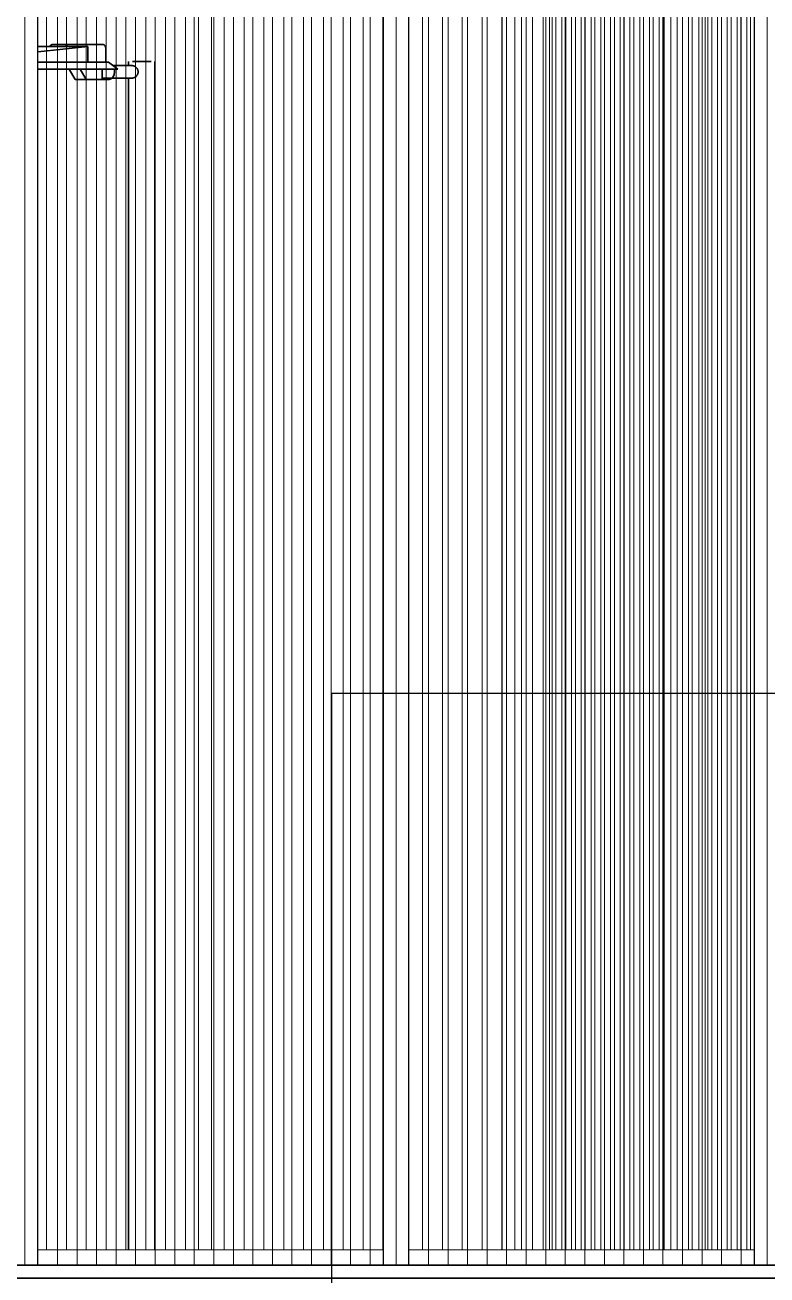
# Model space of a CAD drawing. Header units: millimetres. Extents: x 652554 to 1678317, y -308114 to 170803.
# Drawn here: x 674250 to 677115, y 108538 to 113361 of the extents above; entities that cross this region are included whole.
import ezdxf

# ---------------------------------------------------------------- set-up
doc = ezdxf.new("R2010")
doc.units = ezdxf.units.MM
for name, color, linetype, lineweight in [('A-DETL-GENF', 2, 'Continuous', 35), ('A-GENM', 1, 'Continuous', 9), ('A-GLAZ-CURT', 2, 'Continuous', 9), ('A-GLAZ-CWMG', 2, 'Continuous', 35), ('E-LITE-EQPM', 2, 'Continuous', 35)]:
    doc.layers.add(name, color=color, linetype=linetype, lineweight=lineweight)

# ---------------------------------------------------------------- blocks, each defined once
blk = doc.blocks.new('DPA_CP_Entrance Louver Grill Vertical Z - Louver Grill Vertical Z-V54-2250-01 ENTRANCE 2 ELEVATION 3')
at = {"layer": 'A-GLAZ-CURT'}
for p, q in [((630686.7, 108635), (630686.7, 113700)), ((630711.7, 108635), (630711.7, 113700)), ((630755, 113700), (630755, 108635)), ((630794.9, 113700), (630794.9, 108635)), ((630819.9, 108635), (630819.9, 113700)), ((630755, 108635), (630794.2, 108635)), ((631008.3, 108635), (630755, 108635)), ((631008.3, 108635), (630794.9, 108635)), ((630711.7, 108575), (630686.7, 108575)), ((630686.7, 108575), (630730, 108575)), ((630755, 108575), (630711.7, 108575)), ((630730, 108575), (630755, 108575)), ((630794.2, 108575), (630730, 108575)), ((630730, 108575), (631331.2, 108575)), ((630819.9, 108575), (630794.9, 108575)), ((630794.9, 108575), (630796.6, 108575)), ((631396.2, 108575), (630794.9, 108575)), ((630796.6, 108575), (630820.6, 108575)), ((630884.9, 108575), (630819.9, 108575)), ((630820.6, 108575), (630883.9, 108575))]:
    blk.add_line(p, q, dxfattribs=at)
blk = doc.blocks.new('DPA_CP_Entrance Louver Grill Vertical Z - Louver Grill Vertical Z-V55-2250-01 ENTRANCE 2 ELEVATION 3')
at = {"layer": 'A-GLAZ-CURT'}
for p, q in [((630085.4, 108635), (630085.4, 113700)), ((630110.4, 108635), (630110.4, 113700)), ((630153.7, 113700), (630153.7, 108635)), ((630193.6, 113700), (630193.6, 108635)), ((630218.6, 108635), (630218.6, 113700)), ((630661.7, 108635), (630661.7, 113700)), ((630686.7, 108635), (630686.7, 113700)), ((630769.9, 113700), (630769.9, 108635)), ((630794.9, 108635), (630794.9, 113700)), ((630153.7, 108635), (630193.6, 108635)), ((630661.7, 108635), (630153.7, 108635)), ((630281.2, 108635), (630193.6, 108635)), ((630661.7, 108635), (630281.5, 108635)), ((630794.2, 108635), (630755, 108635)), ((630769.9, 108635), (630755, 108635)), ((630794.2, 108635), (630770.9, 108635)), ((630110.4, 108575), (630085.4, 108575)), ((630085.4, 108575), (630128.7, 108575)), ((630153.7, 108575), (630110.4, 108575)), ((630128.7, 108575), (630153.7, 108575)), ((630193.6, 108575), (630128.7, 108575)), ((630128.7, 108575), (630730, 108575)), ((630218.6, 108575), (630193.6, 108575)), ((630193.6, 108575), (630195.3, 108575)), ((630794.2, 108575), (630193.6, 108575)), ((630195.3, 108575), (630219.3, 108575)), ((630283.6, 108575), (630218.6, 108575)), ((630219.3, 108575), (630281.5, 108575)), ((630686.7, 108575), (630661.7, 108575)), ((630661.7, 108575), (630705, 108575)), ((630730, 108575), (630686.7, 108575)), ((630705, 108575), (630730, 108575)), ((630730, 108575), (630794.2, 108575)), ((630769.9, 108575), (630834.9, 108575)), ((630794.2, 108575), (630769.9, 108575)), ((630835.9, 108575), (630772.6, 108575)), ((630772.6, 108575), (630796.6, 108575)), ((630796.6, 108575), (630794.9, 108575))]:
    blk.add_line(p, q, dxfattribs=at)
blk = doc.blocks.new('GM_Louver Grill Vertical Z - Z Profile-V57-2250-01 ENTRANCE 2 ELEVATION 3')
at = {"layer": 'A-GENM'}
for p, q in [((632145.3, 113700), (632145.3, 108635)), ((632160.2, 108635), (632160.2, 113700)), ((632145.3, 108575), (632147, 108575)), ((632160.2, 108575), (632145.3, 108575)), ((632147, 108575), (632160.1, 108575)), ((632160.1, 108575), (632200.2, 108575)), ((632200.3, 108575), (632160.2, 108575)), ((632200.2, 108575), (632205.2, 108575)), ((632203.5, 108575), (632200.3, 108575)), ((632205.2, 108575), (632203.5, 108575))]:
    blk.add_line(p, q, dxfattribs=at)
blk = doc.blocks.new('GM_Louver Grill Vertical Z - Z Profile-V58-2250-01 ENTRANCE 2 ELEVATION 3')
at = {"layer": 'A-GENM'}
for p, q in [((632446, 108575), (632447.7, 108575)), ((632461, 108575), (632446, 108575)), ((632447.7, 108575), (632460.9, 108575)), ((632460.9, 108575), (632501, 108575)), ((632501, 108575), (632461, 108575)), ((632501, 108575), (632506, 108575)), ((632504.2, 108575), (632501, 108575)), ((632506, 108575), (632504.2, 108575))]:
    blk.add_line(p, q, dxfattribs=at)
blk = doc.blocks.new('DPA_CP_Entrance Louver Grill Vertical Z - Louver Grill Vertical Z-18398831-2250-01 ENTRANCE 2 ELEVATION 3')
at = {"layer": 'A-GLAZ-CURT'}
for p, q in [((628863.4, 108635), (628863.4, 113700)), ((628863.4, 108635), (628863.4, 113700)), ((628863.4, 113700), (628863.4, 108635)), ((628863.4, 113700), (628863.4, 108635)), ((628913.4, 113700), (628913.4, 108635)), ((628913.4, 108635), (628913.4, 113700)), ((628913.4, 113700), (628913.4, 108635)), ((628913.4, 108635), (628913.4, 113700)), ((630035.4, 108635), (630035.4, 113700)), ((630035.4, 108635), (630035.4, 113700)), ((630035.4, 113700), (630035.4, 108635)), ((630035.4, 108635), (630035.4, 113700)), ((630085.4, 113700), (630085.4, 108635)), ((630085.4, 108635), (630085.4, 113700)), ((630085.4, 108635), (630085.4, 113700)), ((630085.4, 108635), (630085.4, 113700)), ((629576.1, 108635), (628913.4, 108635)), ((629576.1, 108635), (628913.4, 108635)), ((630035.4, 108635), (629676.1, 108635)), ((630035.4, 108635), (629676.1, 108635)), ((628913.4, 108575), (628863.4, 108575)), ((628863.4, 108575), (628913.4, 108575)), ((628913.4, 108575), (628863.4, 108575)), ((628863.4, 108575), (628911.4, 108575)), ((628863.4, 108575), (630085.4, 108575)), ((630085.4, 108575), (628863.4, 108575)), ((628911.4, 108575), (628913.4, 108575)), ((630085.4, 108575), (630035.4, 108575)), ((630035.4, 108575), (630085.4, 108575)), ((630035.4, 108575), (630037.4, 108575)), ((630085.4, 108575), (630035.4, 108575)), ((630037.4, 108575), (630085.4, 108575))]:
    blk.add_line(p, q, dxfattribs=at)
blk = doc.blocks.new('DPA_CP_Entrance Louver Grill Vertical Z - Louver Grill Vertical Z-V65-2250-01 ENTRANCE 2 ELEVATION 3')
at = {"layer": 'A-GLAZ-CURT'}
for p, q in [((628813.4, 108635), (628813.4, 113700)), ((628813.4, 108635), (628813.4, 113700)), ((628813.4, 113700), (628813.4, 108635)), ((628813.4, 108635), (628813.4, 113700)), ((628863.4, 113700), (628863.4, 108635)), ((628863.4, 108635), (628863.4, 113700)), ((628863.4, 108635), (628863.4, 113700)), ((628863.4, 108635), (628863.4, 113700)), ((628813.4, 108635), (628243.9, 108635)), ((628813.4, 108635), (628243.9, 108635)), ((627641.4, 108575), (628863.4, 108575)), ((628863.4, 108575), (627641.4, 108575)), ((628863.4, 108575), (628813.4, 108575)), ((628813.4, 108575), (628863.4, 108575)), ((628813.4, 108575), (628815.4, 108575)), ((628863.4, 108575), (628813.4, 108575)), ((628815.4, 108575), (628863.4, 108575))]:
    blk.add_line(p, q, dxfattribs=at)
blk = doc.blocks.new('GM_Louver Grill Vertical Z - Z Profile-V68-2250-01 ENTRANCE 2 ELEVATION 3')
at = {"layer": 'A-GENM'}
blk.add_line((629039.9, 108635), (629039.9, 113700), dxfattribs=at)
blk = doc.blocks.new('DPA_CP_Entrance Louver Grill Vertical Z - Louver Grill Vertical Z-18399026-2250-01 ENTRANCE 2 ELEVATION 3')
at = {"layer": 'A-GLAZ-CURT'}
for p, q in [((625329.6, 113750), (625329.6, 108575)), ((625329.6, 108575), (625329.6, 113750)), ((625329.6, 108575), (625329.6, 113750)), ((625329.6, 108575), (625329.6, 113750)), ((625377.6, 108575), (625377.6, 113750)), ((625377.6, 108575), (625377.6, 113750)), ((625379.6, 113750), (625379.6, 108575)), ((625379.6, 108575), (625379.6, 113750)), ((626711.8, 113750), (626711.8, 108575)), ((626711.8, 108575), (626711.8, 113750)), ((626713.8, 113750), (626713.8, 108575)), ((626713.8, 113750), (626713.8, 108575)), ((626761.8, 108575), (626761.8, 113750)), ((626761.8, 108575), (626761.8, 113750)), ((626761.8, 113750), (626761.8, 108575)), ((626761.8, 113750), (626761.8, 108575)), ((625379.6, 108635), (625379.6, 113700)), ((625379.6, 108635), (625379.6, 113700)), ((626711.8, 113700), (626711.8, 108635)), ((626711.8, 108635), (626711.8, 113700)), ((625329.6, 108575), (625329.6, 108635)), ((625329.6, 108635), (625329.6, 108575)), ((625379.6, 108635), (626711.8, 108635)), ((625379.6, 108635), (626711.8, 108635)), ((626761.8, 108575), (626761.8, 108635)), ((626761.8, 108635), (626761.8, 108575)), ((625329.6, 108575), (625379.6, 108575)), ((625379.6, 108575), (625329.6, 108575)), ((625377.6, 108575), (625329.6, 108575)), ((625329.6, 108575), (625379.6, 108575)), ((626761.8, 108575), (625329.6, 108575)), ((625329.6, 108575), (626761.8, 108575)), ((625379.6, 108575), (625377.6, 108575)), ((626711.8, 108575), (626761.8, 108575)), ((626761.8, 108575), (626711.8, 108575)), ((626711.8, 108575), (626761.8, 108575)), ((626713.8, 108575), (626711.8, 108575)), ((626761.8, 108575), (626713.8, 108575))]:
    blk.add_line(p, q, dxfattribs=at)
blk = doc.blocks.new('GM_Louver Grill Vertical Z - Z Profile-V71-2250-01 ENTRANCE 2 ELEVATION 3')
at = {"layer": 'A-GENM'}
blk.add_line((625152.6, 108575), (625152.6, 113750), dxfattribs=at)
blk = doc.blocks.new('Rectangular Mullion - 50x200-15304692-2250-01 ENTRANCE 2 ELEVATION 3')
at = {"layer": 'A-GLAZ-CWMG'}
for p, q in [((632490.5, 108575), (631058.3, 108575)), ((631058.3, 108575), (632490.5, 108575)), ((632490.5, 108575), (632490.5, 108525)), ((632490.5, 108525), (632490.5, 108575)), ((631058.3, 108525), (632490.5, 108525)), ((631058.3, 108525), (632490.5, 108525))]:
    blk.add_line(p, q, dxfattribs=at)
blk = doc.blocks.new('Rectangular Mullion - 50x200-12064535-2250-01 ENTRANCE 2 ELEVATION 3')
at = {"layer": 'A-GLAZ-CWMG'}
for p, q in [((631058.3, 108575), (629626.1, 108575)), ((629626.1, 108575), (631058.3, 108575)), ((629626.1, 108525), (631058.3, 108525)), ((629626.1, 108525), (631058.3, 108525))]:
    blk.add_line(p, q, dxfattribs=at)
blk = doc.blocks.new('Rectangular Mullion - 50x200-12057894-2250-01 ENTRANCE 2 ELEVATION 3')
at = {"layer": 'A-GLAZ-CWMG'}
for p, q in [((630686.7, 108575), (630085.4, 108575)), ((630200.8, 108575), (630859.9, 108575)), ((630686.7, 108525), (630085.4, 108525)), ((630859.9, 108525), (630200.8, 108525))]:
    blk.add_line(p, q, dxfattribs=at)
blk = doc.blocks.new('Rectangular Mullion - 50x200-12048639-2250-01 ENTRANCE 2 ELEVATION 3')
at = {"layer": 'A-GLAZ-CWMG'}
for p, q in [((631287.9, 108575), (630686.7, 108575)), ((630859.9, 108575), (631461.1, 108575)), ((631287.9, 108525), (630686.7, 108525)), ((631461.1, 108525), (630859.9, 108525))]:
    blk.add_line(p, q, dxfattribs=at)
blk = doc.blocks.new('Rectangular Mullion - 50x200-12057901-2250-01 ENTRANCE 2 ELEVATION 3')
at = {"layer": 'A-GLAZ-CWMG'}
for p, q in [((626419.4, 108575), (627641.4, 108575)), ((627641.4, 108575), (626419.4, 108575)), ((627641.4, 108525), (626419.4, 108525)), ((627641.4, 108525), (626419.4, 108525))]:
    blk.add_line(p, q, dxfattribs=at)
blk = doc.blocks.new('Rectangular Mullion - 50x200-12057895-2250-01 ENTRANCE 2 ELEVATION 3')
at = {"layer": 'A-GLAZ-CWMG'}
for p, q in [((628863.4, 108575), (630200.8, 108575)), ((630085.4, 108575), (628863.4, 108575)), ((630200.8, 108525), (628863.4, 108525)), ((630085.4, 108525), (628863.4, 108525))]:
    blk.add_line(p, q, dxfattribs=at)
blk = doc.blocks.new('GM_Louver Grill Vertical Z - Z Profile-V79-2250-01 ENTRANCE 2 ELEVATION 3')
at = {"layer": 'A-GENM'}
for p, q in [((630266.2, 113700), (630266.2, 108635)), ((630281.2, 108635), (630281.2, 113700)), ((630266.2, 108575), (630267.9, 108575)), ((630281.2, 108575), (630266.2, 108575)), ((630267.9, 108575), (630281.1, 108575)), ((630281.5, 108575), (630321.2, 108575)), ((630321.2, 108575), (630281.5, 108575)), ((630321.2, 108575), (630326.2, 108575)), ((630324.4, 108575), (630321.2, 108575)), ((630326.2, 108575), (630324.4, 108575))]:
    blk.add_line(p, q, dxfattribs=at)
blk = doc.blocks.new('ACM_L14 - LED Street Light Luminaire with Wide Light - PRA4-CB-8-V100-2250-01 ENTRANCE 2 ELEVATION 3')
at = {"layer": 'E-LITE-EQPM'}
for p, q in [((628436, 113277.1), (628243.9, 113277.1)), ((628243.9, 113257), (628436, 113277.1)), ((628298.8, 113285.1), (628348.3, 113285.1)), ((628495.6, 113285.1), (628348.3, 113285.1)), ((628436, 113277.1), (628436, 113217.1)), ((628495.6, 113285.1), (628446.1, 113285.1)), ((628506.3, 113217.1), (628506.3, 113270.1)), ((628424.9, 113217.1), (628243.9, 113217.1)), ((628243.9, 113217.1), (628436, 113217.1)), ((628436, 113217.1), (628243.9, 113217.1)), ((628244.1, 113217.1), (628249.7, 113217.1)), ((628249.7, 113217.1), (628302.6, 113217.1)), ((628358.9, 113217.1), (628288.2, 113217.1)), ((628288.2, 113217.1), (628435.5, 113217.1)), ((628302.6, 113217.1), (628516.9, 113217.1)), ((628506.3, 113217.1), (628358.9, 113217.1)), ((628435.5, 113217.1), (628424.9, 113217.1)), ((628516.9, 113217.1), (628506.3, 113217.1)), ((628552.9, 113189.6), (628516.9, 113217.1)), ((628609.2, 113203.8), (628534.3, 113203.8)), ((628593.7, 113220), (628593.7, 113203.8)), ((628608.6, 113220), (628680.4, 113220)), ((628669.9, 113220), (628608.6, 113220)), ((628680.4, 113220), (628670.1, 113220)), ((628695.3, 108635), (628695.3, 113220)), ((628243.9, 113189.6), (628371.2, 113189.6)), ((628371.2, 113189.6), (628243.9, 113189.6)), ((628382, 113189.6), (628243.9, 113189.6)), ((628244.3, 113189.6), (628309.1, 113189.6)), ((628309.1, 113189.6), (628388.9, 113189.6)), ((628388, 113150.6), (628364.8, 113189.6)), ((628364.8, 113189.6), (628449.7, 113189.6)), ((628364.8, 113189.6), (628407.3, 113189.6)), ((628371.2, 113189.6), (628377.3, 113189.6)), ((628377.3, 113189.6), (628371.2, 113189.6)), ((628378.2, 113189.6), (628378.2, 113189.6)), ((628400.8, 113189.6), (628382, 113189.6)), ((628449.7, 113150.6), (628388, 113150.6)), ((628388, 113150.6), (628430.4, 113150.6)), ((628388.9, 113189.6), (628451.6, 113189.6)), ((628473.2, 113189.6), (628400.8, 113189.6)), ((628492.1, 113189.6), (628407.3, 113189.6)), ((628407.3, 113189.6), (628430.4, 113150.6)), ((628430.4, 113150.6), (628492.1, 113150.6)), ((628450.4, 113189.6), (628492.1, 113189.6)), ((628492.1, 113150.6), (628450.4, 113150.6)), ((628451.6, 113189.6), (628455.5, 113189.6)), ((628455.5, 113189.6), (628486.3, 113189.6)), ((628470.9, 113150.6), (628519, 113150.6)), ((628552.9, 113189.6), (628473.2, 113189.6)), ((628486.3, 113189.6), (628490.1, 113189.6)), ((628490.1, 113189.6), (628552.9, 113189.6)), ((628492.1, 113150.6), (628492.1, 113189.6)), ((628492.1, 113155.8), (628609.2, 113155.8)), ((628593.7, 113155.8), (628593.7, 108635))]:
    blk.add_line(p, q, dxfattribs=at)
for centre, major_axis, start_param, end_param in [((628298.8, 113270.1), (0, 15), 0, 1.047198), ((628348.3, 113270.1), (0, 15), 5.235988, 6.283185), ((628495.6, 113270.1), (0, 15), 4.712389, 6.283185), ((628519, 113179.6), (0, 29), 3.141593, 4.712389), ((628519, 113179.6), (0, 29), 4.712389, 5.06755)]:
    blk.add_ellipse(centre, major_axis=major_axis, ratio=0.707107, start_param=start_param, end_param=end_param, dxfattribs=at)
blk.add_open_spline([(628609.2, 113203.8), (628610.2, 113203.7), (628612.4, 113203.5), (628615.6, 113202.4), (628618.9, 113200.6), (628622, 113198.2), (628624.4, 113195.8), (628626.1, 113193.6), (628627.2, 113191.8), (628628.2, 113190), (628629.1, 113188), (628629.8, 113186), (628630.4, 113183.8), (628630.7, 113181.4), (628630.7, 113178.7), (628630.4, 113176), (628629.8, 113173.5), (628628.9, 113170.9), (628627.8, 113168.5), (628626.4, 113166.4), (628624.8, 113164.3), (628623.1, 113162.4), (628620.7, 113160.2), (628615.9, 113156.9), (628611.8, 113155.8), (628609.2, 113155.8)], degree=3, knots=[0, 0, 0, 0, 0.055556, 0.111111, 0.166667, 0.222222, 0.277778, 0.305556, 0.333333, 0.361111, 0.388889, 0.416667, 0.444444, 0.479167, 0.513889, 0.548611, 0.583333, 0.618056, 0.652778, 0.6875, 0.722222, 0.756944, 0.791667, 0.861111, 1, 1, 1, 1], dxfattribs=at)
blk = doc.blocks.new('DPA_AN_Callout - DPA_AN_Callout-15553038-2250-01 ENTRANCE 2 ELEVATION 3')
at = {"layer": 'A-DETL-GENF', "lineweight": 25}
for p in [(629377.8, 102719.4), (638126, 110781.8)]:
    blk.add_line(p, (629377.8, 110781.8), dxfattribs=at)

msp = doc.modelspace()

# ---------------------------------------------------------------- block references
at = {"layer": 'A-DETL-GENF'}
msp.add_blockref('DPA_AN_Callout - DPA_AN_Callout-15553038-2250-01 ENTRANCE 2 ELEVATION 3', (46056.406, 0), dxfattribs=at)
at = {"layer": 'A-GENM'}
for name, p in [('GM_Louver Grill Vertical Z - Z Profile-V71-2250-01 ENTRANCE 2 ELEVATION 3', (49147.8029, 0)), ('GM_Louver Grill Vertical Z - Z Profile-V71-2250-01 ENTRANCE 2 ELEVATION 3', (49223.226, 0)), ('GM_Louver Grill Vertical Z - Z Profile-V71-2250-01 ENTRANCE 2 ELEVATION 3', (49298.6491, 0)), ('GM_Louver Grill Vertical Z - Z Profile-V71-2250-01 ENTRANCE 2 ELEVATION 3', (49374.0722, 0)), ('GM_Louver Grill Vertical Z - Z Profile-V71-2250-01 ENTRANCE 2 ELEVATION 3', (49449.4953, 0)), ('GM_Louver Grill Vertical Z - Z Profile-V71-2250-01 ENTRANCE 2 ELEVATION 3', (49524.9183, 0)), ('GM_Louver Grill Vertical Z - Z Profile-V71-2250-01 ENTRANCE 2 ELEVATION 3', (49600.3414, 0)), ('GM_Louver Grill Vertical Z - Z Profile-V71-2250-01 ENTRANCE 2 ELEVATION 3', (49675.7645, 0)), ('GM_Louver Grill Vertical Z - Z Profile-V71-2250-01 ENTRANCE 2 ELEVATION 3', (49751.1876, 0)), ('GM_Louver Grill Vertical Z - Z Profile-V71-2250-01 ENTRANCE 2 ELEVATION 3', (49826.6107, 0)), ('GM_Louver Grill Vertical Z - Z Profile-V71-2250-01 ENTRANCE 2 ELEVATION 3', (49902.0338, 0)), ('GM_Louver Grill Vertical Z - Z Profile-V71-2250-01 ENTRANCE 2 ELEVATION 3', (49977.4569, 0)), ('GM_Louver Grill Vertical Z - Z Profile-V71-2250-01 ENTRANCE 2 ELEVATION 3', (50052.8799, 0)), ('GM_Louver Grill Vertical Z - Z Profile-V71-2250-01 ENTRANCE 2 ELEVATION 3', (50128.303, 0)), ('GM_Louver Grill Vertical Z - Z Profile-V71-2250-01 ENTRANCE 2 ELEVATION 3', (50203.7261, 0)), ('GM_Louver Grill Vertical Z - Z Profile-V71-2250-01 ENTRANCE 2 ELEVATION 3', (50279.1492, 0)), ('GM_Louver Grill Vertical Z - Z Profile-V71-2250-01 ENTRANCE 2 ELEVATION 3', (50354.5723, 0)), ('GM_Louver Grill Vertical Z - Z Profile-V71-2250-01 ENTRANCE 2 ELEVATION 3', (50429.9954, 0)), ('GM_Louver Grill Vertical Z - Z Profile-V71-2250-01 ENTRANCE 2 ELEVATION 3', (50579.9954, 0)), ('GM_Louver Grill Vertical Z - Z Profile-V71-2250-01 ENTRANCE 2 ELEVATION 3', (50655.4185, 0)), ('GM_Louver Grill Vertical Z - Z Profile-V71-2250-01 ENTRANCE 2 ELEVATION 3', (50730.8415, 0)), ('GM_Louver Grill Vertical Z - Z Profile-V71-2250-01 ENTRANCE 2 ELEVATION 3', (50806.2646, 0)), ('GM_Louver Grill Vertical Z - Z Profile-V71-2250-01 ENTRANCE 2 ELEVATION 3', (50881.6877, 0)), ('GM_Louver Grill Vertical Z - Z Profile-V71-2250-01 ENTRANCE 2 ELEVATION 3', (50957.1108, 0)), ('GM_Louver Grill Vertical Z - Z Profile-V71-2250-01 ENTRANCE 2 ELEVATION 3', (51032.5339, 0)), ('GM_Louver Grill Vertical Z - Z Profile-V71-2250-01 ENTRANCE 2 ELEVATION 3', (51107.957, 0)), ('GM_Louver Grill Vertical Z - Z Profile-V57-2250-01 ENTRANCE 2 ELEVATION 3', (44139.7553, 0)), ('GM_Louver Grill Vertical Z - Z Profile-V79-2250-01 ENTRANCE 2 ELEVATION 3', (46056.406, 0)), ('GM_Louver Grill Vertical Z - Z Profile-V71-2250-01 ENTRANCE 2 ELEVATION 3', (51183.3801, 0)), ('GM_Louver Grill Vertical Z - Z Profile-V57-2250-01 ENTRANCE 2 ELEVATION 3', (44214.9398, 0)), ('GM_Louver Grill Vertical Z - Z Profile-V57-2250-01 ENTRANCE 2 ELEVATION 3', (44252.5321, 0)), ('GM_Louver Grill Vertical Z - Z Profile-V71-2250-01 ENTRANCE 2 ELEVATION 3', (51258.8032, 0)), ('GM_Louver Grill Vertical Z - Z Profile-V57-2250-01 ENTRANCE 2 ELEVATION 3', (44290.1243, 0)), ('GM_Louver Grill Vertical Z - Z Profile-V57-2250-01 ENTRANCE 2 ELEVATION 3', (44327.7165, 0)), ('GM_Louver Grill Vertical Z - Z Profile-V71-2250-01 ENTRANCE 2 ELEVATION 3', (51334.2262, 0)), ('GM_Louver Grill Vertical Z - Z Profile-V57-2250-01 ENTRANCE 2 ELEVATION 3', (44365.3088, 0)), ('GM_Louver Grill Vertical Z - Z Profile-V57-2250-01 ENTRANCE 2 ELEVATION 3', (44402.901, 0)), ('GM_Louver Grill Vertical Z - Z Profile-V71-2250-01 ENTRANCE 2 ELEVATION 3', (51409.6493, 0)), ('GM_Louver Grill Vertical Z - Z Profile-V57-2250-01 ENTRANCE 2 ELEVATION 3', (44440.4933, 0)), ('GM_Louver Grill Vertical Z - Z Profile-V57-2250-01 ENTRANCE 2 ELEVATION 3', (44478.0855, 0)), ('GM_Louver Grill Vertical Z - Z Profile-V71-2250-01 ENTRANCE 2 ELEVATION 3', (51485.0724, 0)), ('GM_Louver Grill Vertical Z - Z Profile-V57-2250-01 ENTRANCE 2 ELEVATION 3', (44515.6778, 0)), ('GM_Louver Grill Vertical Z - Z Profile-V57-2250-01 ENTRANCE 2 ELEVATION 3', (44553.27, 0)), ('GM_Louver Grill Vertical Z - Z Profile-V71-2250-01 ENTRANCE 2 ELEVATION 3', (51560.4955, 0)), ('GM_Louver Grill Vertical Z - Z Profile-V58-2250-01 ENTRANCE 2 ELEVATION 3', (44290.1243, 0)), ('GM_Louver Grill Vertical Z - Z Profile-V58-2250-01 ENTRANCE 2 ELEVATION 3', (44327.7165, 0)), ('GM_Louver Grill Vertical Z - Z Profile-V71-2250-01 ENTRANCE 2 ELEVATION 3', (51635.9186, 0)), ('GM_Louver Grill Vertical Z - Z Profile-V57-2250-01 ENTRANCE 2 ELEVATION 3', (44666.0467, 0)), ('GM_Louver Grill Vertical Z - Z Profile-V71-2250-01 ENTRANCE 2 ELEVATION 3', (51711.3417, 0)), ('GM_Louver Grill Vertical Z - Z Profile-V57-2250-01 ENTRANCE 2 ELEVATION 3', (44741.0466, 0)), ('GM_Louver Grill Vertical Z - Z Profile-V57-2250-01 ENTRANCE 2 ELEVATION 3', (44778.6389, 0)), ('GM_Louver Grill Vertical Z - Z Profile-V71-2250-01 ENTRANCE 2 ELEVATION 3', (51786.7648, 0)), ('GM_Louver Grill Vertical Z - Z Profile-V57-2250-01 ENTRANCE 2 ELEVATION 3', (44816.2311, 0)), ('GM_Louver Grill Vertical Z - Z Profile-V57-2250-01 ENTRANCE 2 ELEVATION 3', (44853.8234, 0)), ('GM_Louver Grill Vertical Z - Z Profile-V71-2250-01 ENTRANCE 2 ELEVATION 3', (51862.1878, 0)), ('GM_Louver Grill Vertical Z - Z Profile-V57-2250-01 ENTRANCE 2 ELEVATION 3', (44891.4156, 0)), ('GM_Louver Grill Vertical Z - Z Profile-V58-2250-01 ENTRANCE 2 ELEVATION 3', (44628.2699, 0)), ('GM_Louver Grill Vertical Z - Z Profile-V58-2250-01 ENTRANCE 2 ELEVATION 3', (44665.8621, 0)), ('GM_Louver Grill Vertical Z - Z Profile-V68-2250-01 ENTRANCE 2 ELEVATION 3', (45293.836, 0)), ('GM_Louver Grill Vertical Z - Z Profile-V68-2250-01 ENTRANCE 2 ELEVATION 3', (45370.4073, 0)), ('GM_Louver Grill Vertical Z - Z Profile-V68-2250-01 ENTRANCE 2 ELEVATION 3', (45446.9785, 0)), ('GM_Louver Grill Vertical Z - Z Profile-V68-2250-01 ENTRANCE 2 ELEVATION 3', (45523.5498, 0)), ('GM_Louver Grill Vertical Z - Z Profile-V68-2250-01 ENTRANCE 2 ELEVATION 3', (45600.121, 0)), ('GM_Louver Grill Vertical Z - Z Profile-V68-2250-01 ENTRANCE 2 ELEVATION 3', (45676.6922, 0)), ('GM_Louver Grill Vertical Z - Z Profile-V68-2250-01 ENTRANCE 2 ELEVATION 3', (45753.2635, 0)), ('GM_Louver Grill Vertical Z - Z Profile-V68-2250-01 ENTRANCE 2 ELEVATION 3', (45829.8347, 0)), ('GM_Louver Grill Vertical Z - Z Profile-V68-2250-01 ENTRANCE 2 ELEVATION 3', (45979.8347, 0)), ('GM_Louver Grill Vertical Z - Z Profile-V68-2250-01 ENTRANCE 2 ELEVATION 3', (46056.406, 0)), ('GM_Louver Grill Vertical Z - Z Profile-V68-2250-01 ENTRANCE 2 ELEVATION 3', (46132.9772, 0)), ('GM_Louver Grill Vertical Z - Z Profile-V68-2250-01 ENTRANCE 2 ELEVATION 3', (46209.5484, 0)), ('GM_Louver Grill Vertical Z - Z Profile-V68-2250-01 ENTRANCE 2 ELEVATION 3', (46286.1197, 0)), ('GM_Louver Grill Vertical Z - Z Profile-V68-2250-01 ENTRANCE 2 ELEVATION 3', (46362.6909, 0)), ('GM_Louver Grill Vertical Z - Z Profile-V68-2250-01 ENTRANCE 2 ELEVATION 3', (46439.2622, 0)), ('GM_Louver Grill Vertical Z - Z Profile-V68-2250-01 ENTRANCE 2 ELEVATION 3', (46515.8334, 0)), ('GM_Louver Grill Vertical Z - Z Profile-V68-2250-01 ENTRANCE 2 ELEVATION 3', (46592.4047, 0)), ('GM_Louver Grill Vertical Z - Z Profile-V68-2250-01 ENTRANCE 2 ELEVATION 3', (46745.5471, 0)), ('GM_Louver Grill Vertical Z - Z Profile-V68-2250-01 ENTRANCE 2 ELEVATION 3', (46822.1184, 0)), ('GM_Louver Grill Vertical Z - Z Profile-V68-2250-01 ENTRANCE 2 ELEVATION 3', (46898.6896, 0)), ('GM_Louver Grill Vertical Z - Z Profile-V68-2250-01 ENTRANCE 2 ELEVATION 3', (46975.2609, 0)), ('GM_Louver Grill Vertical Z - Z Profile-V68-2250-01 ENTRANCE 2 ELEVATION 3', (47051.8321, 0))]:
    msp.add_blockref(name, p, dxfattribs=at)
at = {"layer": 'A-GLAZ-CURT'}
for name, p in [('DPA_CP_Entrance Louver Grill Vertical Z - Louver Grill Vertical Z-18399026-2250-01 ENTRANCE 2 ELEVATION 3', (47488.5984, 0)), ('DPA_CP_Entrance Louver Grill Vertical Z - Louver Grill Vertical Z-V65-2250-01 ENTRANCE 2 ELEVATION 3', (46056.406, 0)), ('DPA_CP_Entrance Louver Grill Vertical Z - Louver Grill Vertical Z-18399026-2250-01 ENTRANCE 2 ELEVATION 3', (48920.7909, 0)), ('DPA_CP_Entrance Louver Grill Vertical Z - Louver Grill Vertical Z-18398831-2250-01 ENTRANCE 2 ELEVATION 3', (46056.406, 0)), ('DPA_CP_Entrance Louver Grill Vertical Z - Louver Grill Vertical Z-18399026-2250-01 ENTRANCE 2 ELEVATION 3', (50352.9833, 0)), ('DPA_CP_Entrance Louver Grill Vertical Z - Louver Grill Vertical Z-V55-2250-01 ENTRANCE 2 ELEVATION 3', (46056.406, 0)), ('DPA_CP_Entrance Louver Grill Vertical Z - Louver Grill Vertical Z-V54-2250-01 ENTRANCE 2 ELEVATION 3', (46056.406, 0))]:
    msp.add_blockref(name, p, dxfattribs=at)
at = {"layer": 'A-GLAZ-CWMG'}
for name, p in [('Rectangular Mullion - 50x200-12057901-2250-01 ENTRANCE 2 ELEVATION 3', (47278.4034, 0)), ('Rectangular Mullion - 50x200-12064535-2250-01 ENTRANCE 2 ELEVATION 3', (44624.2135, 0)), ('Rectangular Mullion - 50x200-12057895-2250-01 ENTRANCE 2 ELEVATION 3', (46056.406, 0)), ('Rectangular Mullion - 50x200-12064535-2250-01 ENTRANCE 2 ELEVATION 3', (46056.406, 0)), ('Rectangular Mullion - 50x200-12057894-2250-01 ENTRANCE 2 ELEVATION 3', (46056.406, 0)), ('Rectangular Mullion - 50x200-12048639-2250-01 ENTRANCE 2 ELEVATION 3', (46056.406, 0)), ('Rectangular Mullion - 50x200-15304692-2250-01 ENTRANCE 2 ELEVATION 3', (46056.406, 0))]:
    msp.add_blockref(name, p, dxfattribs=at)
at = {"layer": 'E-LITE-EQPM'}
msp.add_blockref('ACM_L14 - LED Street Light Luminaire with Wide Light - PRA4-CB-8-V100-2250-01 ENTRANCE 2 ELEVATION 3', (46056.406, 0), dxfattribs=at)

doc.saveas('drawing.dxf')
